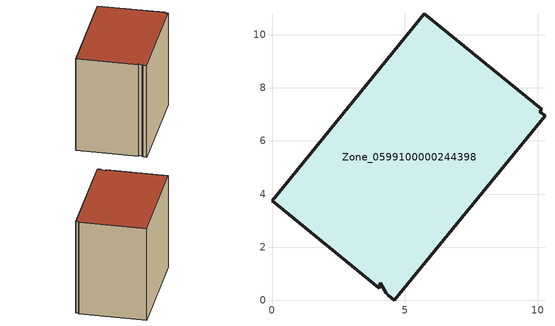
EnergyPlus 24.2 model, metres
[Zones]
Zone_0599100000244398
 floor ground (C_G): 4.37,0.19 4.29,0.26 4.08,0.67 4.04,0.46 0,3.75 5.74,10.79 10.16,7.19 10.09,7.11 10.28,6.95 4.6,0 z0
 wall outside (C_F): 10.16,7.19 5.74,10.79 0,3.75 4.04,0.46 4.08,0.67 4.29,0.26 4.37,0.19 4.6,0 10.28,6.95 10.09,7.11 10.16,7.19 z0:8.56
 roof outside (C_R): 4.29,0.26 4.37,0.19 4.6,0 10.28,6.95 10.09,7.11 10.16,7.19 5.74,10.79 0,3.75 4.04,0.46 4.08,0.67 z8.56
[BUILDING]
Pand.0599100000244398: North Axis=0; Terrain=City; Loads Convergence Tolerance Value=0.04; Temperature Convergence Tolerance Value=0.4; Solar Distribution=FullExterior; Maximum Number of Warmup Days=25; Minimum Number of Warmup Days=1
[Site:Location]
Rotterdam.The.Hague.AP_ZH_NLD Design_Conditions: Latitude=51.96; Longitude=4.45; Time Zone=1; Elevation=-4.5
[SITE:GROUNDTEMPERATURE:BUILDINGSURFACE]
18, 18, 18, 18, 18, 18, 18, 18, 18, 18, 18, 18
[MATERIAL] Thermal Absorptance=0.9; Solar Absorptance=0.7; Visible Absorptance=0.7
Name | Roughness | Thickness | Conductivity | Density | Specific Heat
G.TI.1946-1964 | MediumSmooth | 0.15 | 1 | 540 | 1210
F.TI.1946-1964 | Rough | 0.3 | 0.857143 | 1920 | 840
R.TI.1946-1964 | MediumRough | 0.2 | 0.277778 | 1500 | 1000
[CONSTRUCTION]
C_G: G.TI.1946-1964
C_F: F.TI.1946-1964
C_R: R.TI.1946-1964
[ZONE]
Zone_0599100000244398: Type=1; Multiplier=1; Ceiling Height=Autocalculate; Volume=Autocalculate; Floor Area=autocalculate; Part of Total Floor Area=Yes
[ZONEINFILTRATION:DESIGNFLOWRATE]
Infil_Zone_0599100000244398: Zone or ZoneList or Space or SpaceList=Zone_0599100000244398; Schedule=AlwaysOn; Design Flow Rate Calculation Method=Flow/Area; Flow Rate per Floor Area=0.003; Constant Term Coefficient=1; Temperature Term Coefficient=0; Velocity Term Coefficient=0; Velocity Squared Term Coefficient=0
[HVACTEMPLATE:ZONE:IDEALLOADSAIRSYSTEM]
Zone_0599100000244398: Maximum Heating Supply Air Temperature=50; Minimum Cooling Supply Air Temperature=13; Maximum Heating Supply Air Humidity Ratio=0.0156; Minimum Cooling Supply Air Humidity Ratio=0.0077; Heating Limit=NoLimit; Cooling Limit=NoLimit; Dehumidification Control Type=ConstantSensibleHeatRatio; Cooling Sensible Heat Ratio=0.7; Dehumidification Setpoint=60; Humidification Control Type=None; Humidification Setpoint=30; Outdoor Air Method=None; Outdoor Air Flow Rate per Person=0.00944; Outdoor Air Flow Rate per Zone Floor Area=0; Outdoor Air Flow Rate per Zone=0; Demand Controlled Ventilation Type=None; Outdoor Air Economizer Type=NoEconomizer; Heat Recovery Type=None; Sensible Heat Recovery Effectiveness=0.7; Latent Heat Recovery Effectiveness=0.65
[ZONECONTROL:THERMOSTAT]
ThermostatControl_Zone_0599100000244398: Zone or ZoneList=Zone_0599100000244398; Control Type Schedule=DualSetpointControlType; Control 1=Thermostat_Zone_0599100000244398; Temperature Difference Between Cutout And Setpoint=0
[THERMOSTATSETPOINT:DUALSETPOINT]
Thermostat_Zone_0599100000244398: Heating Setpoint Temperature Schedule=HeatingSetpoint_Zone_0599100000244398; Cooling Setpoint Temperature Schedule=CoolingSetpoint_Zone_0599100000244398
[SCHEDULE:COMPACT]
HeatingSetpoint_Zone_0599100000244398: Through: 12/31, For: AllDays, Until: 24:00, 21
CoolingSetpoint_Zone_0599100000244398: Through: 12/31, For: AllDays, Until: 24:00, 24
DualSetpointControlType: Through: 12/31, For: AllDays, Until: 24:00, 4
AlwaysOn: Through: 12/31, For: AllDays, Until: 24:00, 1
